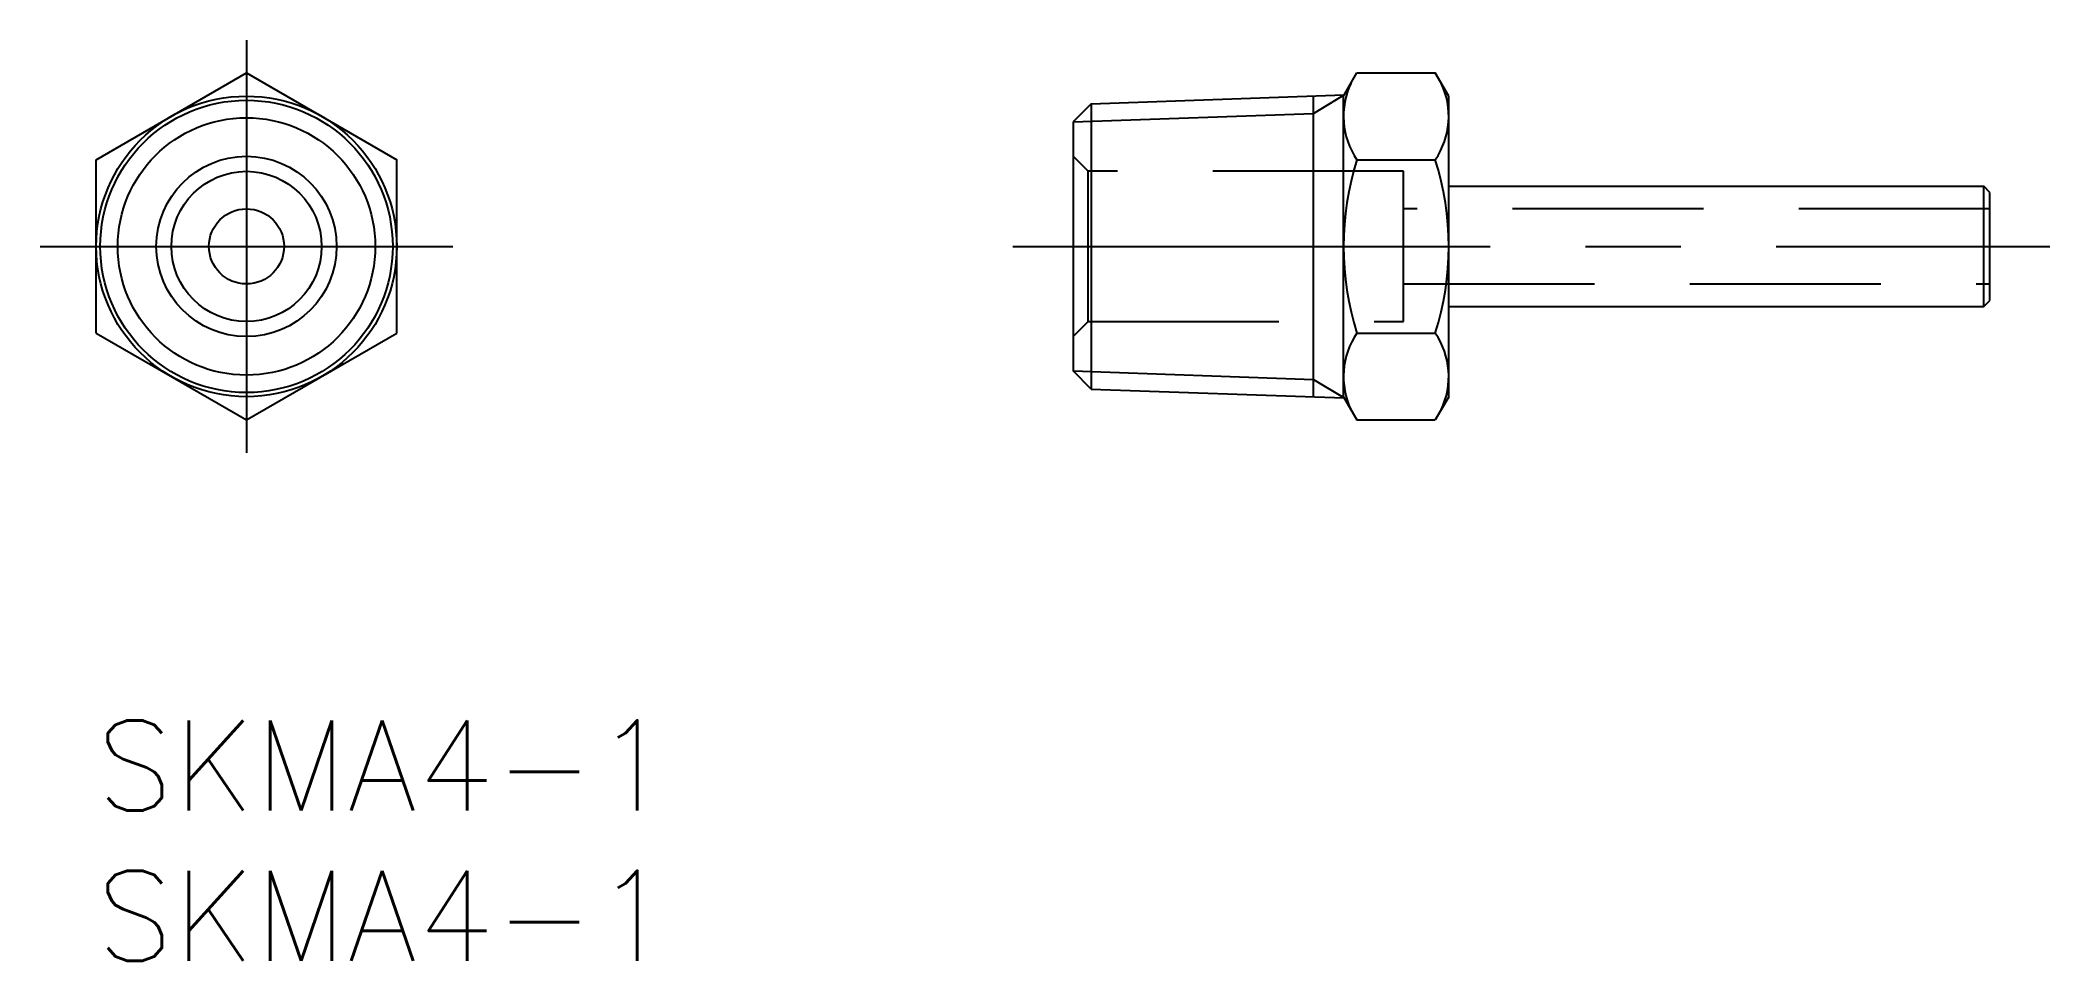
# Model space of a CAD drawing. Extents: x -1.9 to 65, y -8 to 22.6.
import ezdxf

# ---------------------------------------------------------------- set-up
doc = ezdxf.new("R2010")
doc.units = 0
doc.header["$LTSCALE"] = 0.5
doc.linetypes.add('CENTER', pattern=[50.8, 31.75, -6.35, 6.35, -6.35])
doc.linetypes.add('DASHED', pattern=[19.05, 12.7, -6.35])
for name, color, linetype in [('MSM_CENTER', 1, 'CENTER'), ('MSM_CONTINUOUS', 7, 'CONTINUOUS'), ('MSM_DASHED', 4, 'DASHED'), ('MSM_NARROW', 5, 'CONTINUOUS'), ('MSM_PART_NUMBER', 7, 'CONTINUOUS')]:
    doc.layers.add(name, color=color, linetype=linetype)
doc.styles.get("Standard").update_dxf_attribs({"font": 'txt.shx', "height": 3, "bigfont": 'bigfont.shx'})

# ---------------------------------------------------------------- blocks, each defined once
blk = doc.blocks.new('*U4')
at = {"layer": 'MSM_PART_NUMBER'}
blk.add_text('SKMA4-1', height=3, dxfattribs=at).set_placement((0, -3))
blk = doc.blocks.new('*U5')
at = {"layer": 'MSM_PART_NUMBER'}
blk.add_text('SKMA4-1', height=3, dxfattribs=at).set_placement((0, -8))

msp = doc.modelspace()

# ---------------------------------------------------------------- linework, layer by layer
at = {"layer": 'MSM_CENTER'}
for p, q in [((5, 22.638), (5, 8.91)), ((-1.864, 15.774), (11.864, 15.774)), ((30.5, 15.774), (65, 15.774))]:
    msp.add_line(p, q, dxfattribs=at)
at = {"layer": 'MSM_CONTINUOUS'}
for p, q in [((0, 18.66), (5, 21.547)), ((5, 21.547), (10, 18.66)), ((41.5, 20.774), (41.947, 21.547)), ((41.947, 21.547), (44.553, 21.547)), ((45, 20.774), (44.553, 21.547)), ((33.102, 20.52), (41.523, 20.814)), ((40.502, 10.774), (40.502, 20.774)), ((41.5, 10.774), (41.5, 20.774)), ((45, 10.774), (45, 20.774)), ((33.102, 20.52), (32.5, 19.918)), ((33.102, 20.52), (33.102, 11.027)), ((32.5, 19.918), (32.5, 11.629)), ((0, 12.887), (0, 18.66)), ((10, 12.887), (10, 18.66)), ((41.947, 18.66), (44.553, 18.66)), ((45, 17.774), (62.8, 17.774)), ((62.8, 13.774), (62.8, 17.774)), ((63, 17.574), (62.8, 17.774)), ((63, 13.974), (63, 17.574)), ((45, 13.774), (62.8, 13.774)), ((62.8, 13.774), (63, 13.974)), ((0, 12.887), (5, 10)), ((5, 10), (10, 12.887)), ((41.947, 12.887), (44.553, 12.887)), ((33.102, 11.027), (32.5, 11.629)), ((33.102, 11.027), (41.523, 10.733)), ((41.5, 10.774), (41.947, 10)), ((45, 10.774), (44.553, 10)), ((41.947, 10), (44.553, 10))]:
    msp.add_line(p, q, dxfattribs=at)
for radius in [5, 4.864, 3, 2.5, 1.25]:
    msp.add_circle((5, 15.774), radius, dxfattribs=at)
for centre, radius, start, end in [((44.056, 20.104), 2.556, 154.38425, 214.38425), ((42.444, 20.104), 2.556, 325.61575, 25.61575), ((51.053, 15.774), 9.553, 162.41205, 197.58795), ((35.447, 15.774), 9.553, 342.41205, 17.58795), ((44.056, 11.443), 2.556, 145.61575, 205.61575), ((42.444, 11.443), 2.556, 334.38425, 34.38425)]:
    msp.add_arc(centre, radius, start, end, dxfattribs=at)
at = {"layer": 'MSM_DASHED'}
for p, q in [((33, 18.274), (32.5, 18.774)), ((33, 13.274), (33, 18.274)), ((43.5, 18.274), (33, 18.274)), ((43.5, 13.274), (43.5, 18.274)), ((63, 17.024), (43.5, 17.024)), ((43.5, 14.524), (63, 14.524)), ((32.5, 12.774), (33, 13.274)), ((33, 13.274), (43.5, 13.274))]:
    msp.add_line(p, q, dxfattribs=at)
at = {"layer": 'MSM_NARROW'}
for p, q in [((40.502, 20.197), (41.523, 20.814)), ((32.5, 19.918), (40.502, 20.197)), ((32.5, 11.629), (40.502, 11.35)), ((40.502, 11.35), (41.523, 10.733))]:
    msp.add_line(p, q, dxfattribs=at)
msp.add_circle((5, 15.774), 4.283, dxfattribs=at)

# ---------------------------------------------------------------- block references
at = {"layer": 'MSM_CONTINUOUS'}
for name in ['*U4', '*U5']:
    msp.add_blockref(name, (0, 0), dxfattribs=at)

doc.saveas('drawing.dxf')
